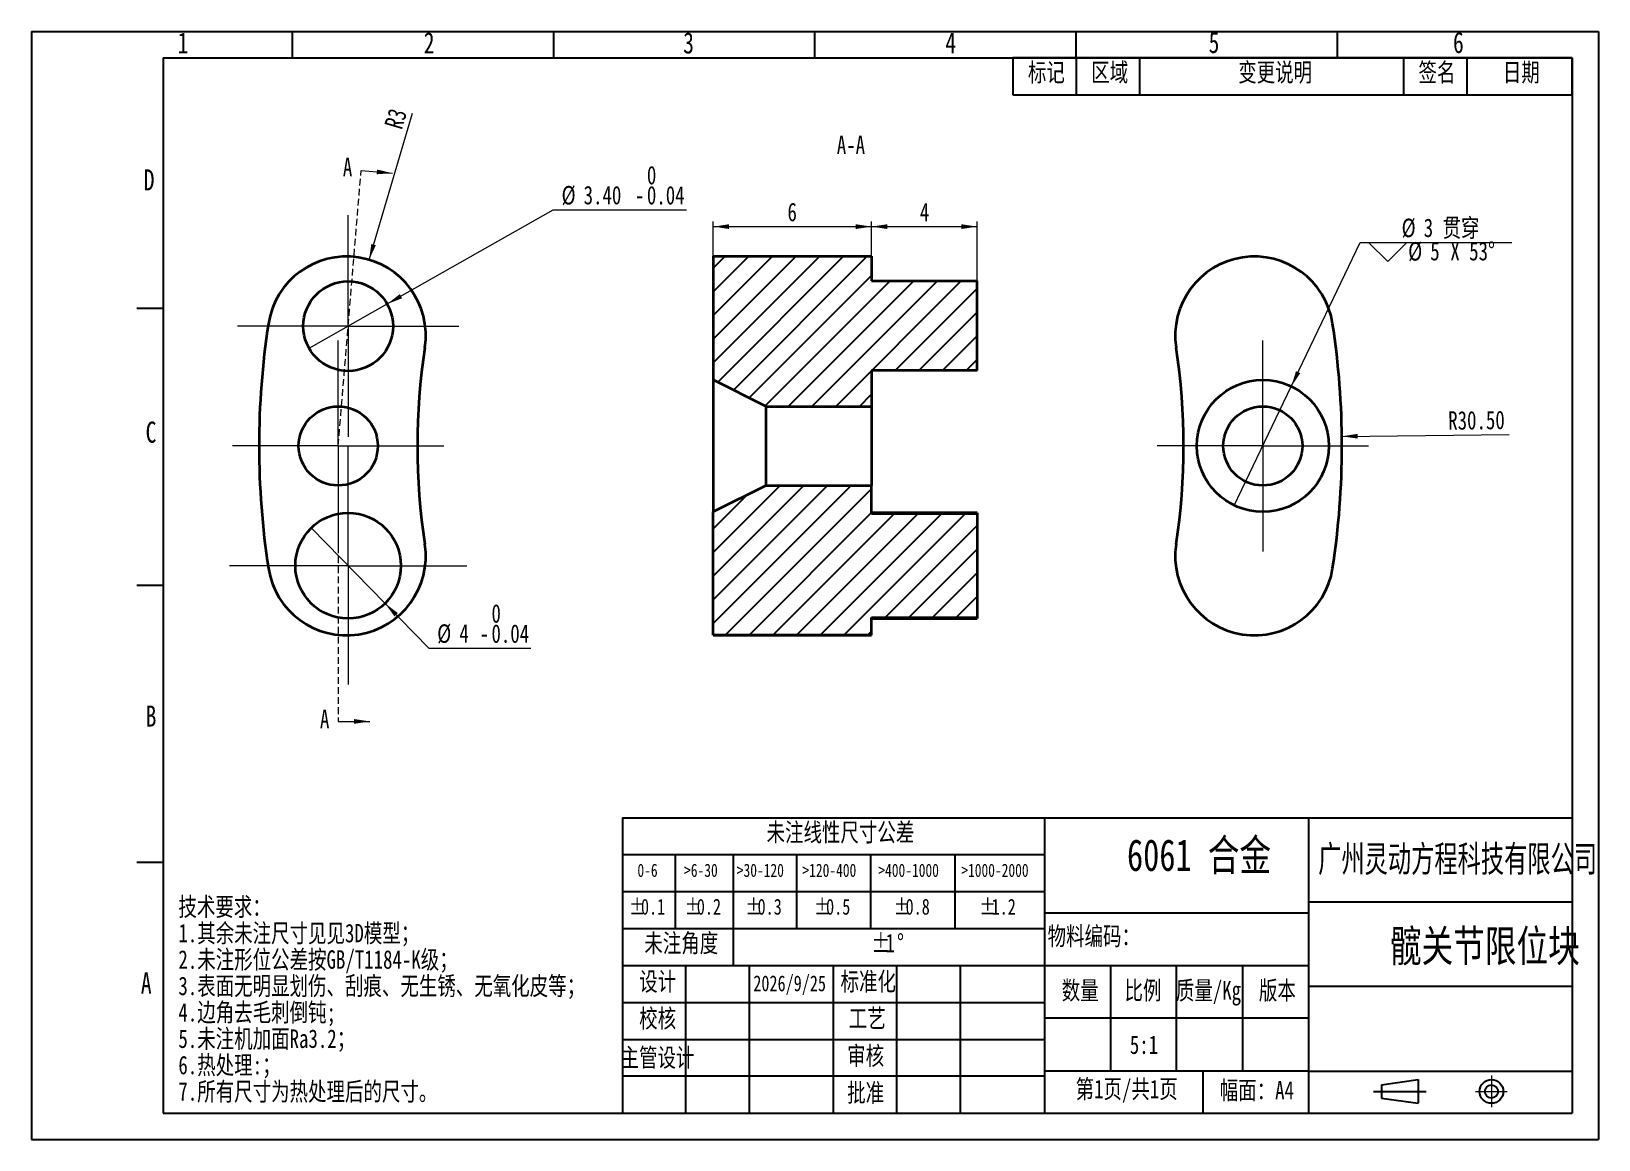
# Model space of a CAD drawing. Header units: millimetres. Extents: x 0 to 297, y 0 to 210.
import ezdxf

# ---------------------------------------------------------------- set-up
doc = ezdxf.new("R2010")
doc.units = ezdxf.units.MM
for name, pattern in [('SLD-中心线', [34.29, 30.48, -1.27, 1.27, -1.27]), ('SLD-实线', [0]), ('SLD-虚线', [1.905, 1.27, -0.635])]:
    doc.linetypes.add(name, pattern=pattern)
for name, color, linetype in [('中心线层', 1, 'SLD-中心线'), ('剖面线层', 133, 'SLD-实线'), ('尺寸线层', 83, 'SLD-实线'), ('文本', 7, 'SLD-实线'), ('细实线层', 7, 'SLD-实线')]:
    doc.layers.add(name, color=color, linetype=linetype)
doc.layers.add('粗实线层', color=7, linetype='SLD-实线', lineweight=35)
doc.styles.add('SLDTEXTSTYLE0', font='长仿宋体', dxfattribs={"bigfont": 'bigfont'})
doc.styles.add('SLDTEXTSTYLE1', font='长仿宋体')
doc.styles.add('SLDTEXTSTYLE2', font='长仿宋体', dxfattribs={"width": 0.880888, "bigfont": 'bigfont'})
doc.styles.add('SLDTEXTSTYLE3', font='长仿宋体')
doc.dimstyles.new('SLDDIMSTYLE0', dxfattribs={"dimtxt": 3.5, "dimasz": 3, "dimexe": 0, "dimexo": 0.0625, "dimgap": 0.875, "dimtad": 2, "dimlfac": 0.2, "dimrnd": 1e-09, "dimzin": 12, "dimdsep": 46, "dimtxsty": 'SLDTEXTSTYLE3', "dimsah": 1, "dimcen": 0, "dimadec": 0, "dimazin": 3, "dimtfac": 1, "dimtofl": 0, "dimtmove": 0, "dimatfit": 3, "dimfxl": 0, "dimfrac": 2, "dimtolj": 1, "dimtzin": 12, "dimarcsym": 0})
doc.dimstyles.new('SLDDIMSTYLE1', dxfattribs={"dimtxt": 3.5, "dimasz": 3, "dimexe": 0, "dimexo": 0.0625, "dimgap": 0.875, "dimtad": 2, "dimlfac": 0.2, "dimrnd": 1e-09, "dimzin": 4, "dimdsep": 46, "dimtxsty": 'SLDTEXTSTYLE3', "dimblk1": 'NONE', "dimsah": 1, "dimcen": 0, "dimadec": 0, "dimazin": 1, "dimtol": 1, "dimtm": 0.04, "dimtfac": 1, "dimtmove": 0, "dimatfit": 3, "dimldrblk": 'NONE', "dimfxl": 0, "dimfrac": 2, "dimtolj": 1, "dimarcsym": 0})
doc.dimstyles.new('SLDDIMSTYLE2', dxfattribs={"dimtxt": 3.5, "dimasz": 3, "dimexe": 0, "dimexo": 0.0625, "dimgap": 0.875, "dimtad": 2, "dimlfac": 0.2, "dimrnd": 1e-09, "dimzin": 12, "dimdsep": 46, "dimtxsty": 'SLDTEXTSTYLE3', "dimblk1": 'NONE', "dimsah": 1, "dimcen": 0, "dimadec": 0, "dimazin": 3, "dimtol": 1, "dimtm": 0.04, "dimtfac": 1, "dimtmove": 0, "dimatfit": 3, "dimldrblk": 'NONE', "dimfxl": 0, "dimfrac": 2, "dimtolj": 1, "dimarcsym": 0})
doc.dimstyles.new('SLDDIMSTYLE3', dxfattribs={"dimtxt": 3.5, "dimasz": 3, "dimexe": 0, "dimexo": 0.0625, "dimgap": 0.875, "dimtad": 0, "dimtih": 1, "dimtoh": 1, "dimlfac": 0.2, "dimrnd": 1e-09, "dimzin": 12, "dimdsep": 46, "dimtxsty": 'SLDTEXTSTYLE3', "dimblk1": 'NONE', "dimsah": 1, "dimcen": 0, "dimadec": 0, "dimazin": 3, "dimtfac": 1, "dimtmove": 0, "dimatfit": 3, "dimldrblk": 'NONE', "dimfxl": 0, "dimfrac": 2, "dimtolj": 1, "dimtzin": 12, "dimarcsym": 0})
doc.dimstyles.new('SLDDIMSTYLE4', dxfattribs={"dimtxt": 3.5, "dimasz": 3, "dimexe": 0, "dimexo": 0.0625, "dimgap": 0.875, "dimtad": 2, "dimlfac": 0.2, "dimrnd": 1e-09, "dimzin": 4, "dimdsep": 46, "dimtxsty": 'SLDTEXTSTYLE3', "dimsah": 1, "dimcen": 0, "dimadec": 0, "dimazin": 1, "dimtfac": 1, "dimtofl": 0, "dimtmove": 0, "dimatfit": 3, "dimfxl": 0, "dimfrac": 2, "dimtolj": 1, "dimtzin": 12, "dimarcsym": 0})
doc.dimstyles.new('SLDDIMSTYLE5', dxfattribs={"dimtxt": 3.5, "dimasz": 3, "dimexe": 0, "dimexo": 0.0625, "dimgap": 0.875, "dimtad": 2, "dimlfac": 0.2, "dimrnd": 1e-09, "dimzin": 12, "dimdsep": 46, "dimtxsty": 'SLDTEXTSTYLE3', "dimsah": 1, "dimcen": 0.09, "dimadec": 0, "dimazin": 3, "dimtfac": 1, "dimtofl": 0, "dimtmove": 0, "dimatfit": 3, "dimfxl": 0, "dimfrac": 2, "dimtolj": 1, "dimtzin": 12, "dimarcsym": 0})

# ---------------------------------------------------------------- blocks, each defined once
blk = doc.blocks.new('SW_TABLEANNOTATION_0')
at = {"color": 0}
for p, q in [((0, 0), (0, -7)), ((0, 0), (12, 0)), ((0, 0), (0, -7)), ((106, 0), (0, 0)), ((12, 0), (12, -7)), ((12, 0), (24, 0)), ((24, 0), (24, -7)), ((24, 0), (74, 0)), ((74, 0), (74, -7)), ((74, 0), (86, 0)), ((86, 0), (86, -7)), ((86, 0), (106, 0)), ((106, 0), (106, -7)), ((106, -7), (106, 0)), ((0, -7), (12, -7)), ((0, -7), (106, -7)), ((12, -7), (24, -7)), ((24, -7), (74, -7)), ((74, -7), (86, -7)), ((86, -7), (106, -7))]:
    blk.add_line(p, q, dxfattribs=at)
at = {"color": 0, "char_height": 3.5, "attachment_point": 1, "style": 'SLDTEXTSTYLE0'}
for s, insert in [('标记', (2.85, -1.01)), ('区域', (14.85, -1.01)), ('变更说明', (42.7, -1.01)), ('签名', (76.85, -1.01)), ('日期', (92.85, -1.01))]:
    blk.add_mtext(s, dxfattribs=dict(at, insert=insert))
blk = doc.blocks.new('SW_TABLEANNOTATION_1')
at = {"color": 0}
for p, q in [((0, 0), (0, -7)), ((0, 0), (5, 0)), ((5, 0), (10, 0)), ((10, 0), (21, 0)), ((21, 0), (33, 0)), ((33, 0), (47, 0)), ((47, 0), (63, 0)), ((63, 0), (80, 0)), ((80, 0), (80, -7)), ((0, -7), (0, -14)), ((0, -7), (5, -7)), ((5, -7), (10, -7)), ((10, -7), (10, -14)), ((10, -7), (21, -7)), ((21, -7), (21, -14)), ((21, -7), (33, -7)), ((33, -7), (33, -14)), ((33, -7), (47, -7)), ((47, -7), (47, -14)), ((47, -7), (63, -7)), ((63, -7), (63, -14)), ((63, -7), (80, -7)), ((80, -7), (80, -14)), ((0, -14), (0, -21)), ((0, -14), (5, -14)), ((5, -14), (10, -14)), ((10, -14), (10, -21)), ((10, -14), (21, -14)), ((21, -14), (21, -21)), ((21, -14), (33, -14)), ((33, -14), (33, -21)), ((33, -14), (47, -14)), ((47, -14), (47, -21)), ((47, -14), (63, -14)), ((63, -14), (63, -21)), ((63, -14), (80, -14)), ((80, -14), (80, -21)), ((0, -21), (0, -28)), ((0, -21), (5, -21)), ((5, -21), (10, -21)), ((10, -21), (21, -21)), ((21, -21), (21, -28)), ((21, -21), (21, -28)), ((21, -21), (33, -21)), ((33, -21), (47, -21)), ((47, -21), (63, -21)), ((63, -21), (80, -21)), ((80, -21), (80, -28)), ((0, -28), (5, -28)), ((5, -28), (10, -28)), ((10, -28), (21, -28)), ((21, -28), (33, -28)), ((33, -28), (47, -28)), ((47, -28), (63, -28)), ((63, -28), (80, -28))]:
    blk.add_line(p, q, dxfattribs=at)
at = {"color": 0, "attachment_point": 1}
for s, insert, char_height, style in [('未注线性尺寸公差', (27.32, -1.01), 3.5, 'SLDTEXTSTYLE0'), ('0-6', (2.85, -8.72), 2.5, 'SLDTEXTSTYLE3'), ('>6-30', (11.69, -8.72), 2.5, 'SLDTEXTSTYLE3'), ('>30-120', (21.68, -8.72), 2.5, 'SLDTEXTSTYLE3'), ('>120-400', (34.12, -8.72), 2.5, 'SLDTEXTSTYLE3'), ('>400-1000', (48.5, -8.72), 2.5, 'SLDTEXTSTYLE3'), ('>1000-2000', (64.22, -8.72), 2.5, 'SLDTEXTSTYLE3'), ('%%p', (1.25, -15.37), 3, 'SLDTEXTSTYLE3'), ('0.1', (3.52, -15.37), 3, 'SLDTEXTSTYLE3'), ('%%p', (11.84, -15.37), 3, 'SLDTEXTSTYLE3'), ('0.2', (14.1, -15.37), 3, 'SLDTEXTSTYLE3'), ('%%p', (23.34, -15.37), 3, 'SLDTEXTSTYLE3'), ('0.3', (25.61, -15.37), 3, 'SLDTEXTSTYLE3'), ('%%p', (36.34, -15.37), 3, 'SLDTEXTSTYLE3'), ('0.5', (38.6, -15.37), 3, 'SLDTEXTSTYLE3'), ('%%p', (51.4, -15.37), 3, 'SLDTEXTSTYLE3'), ('0.8', (53.66, -15.37), 3, 'SLDTEXTSTYLE3'), ('%%p', (67.69, -15.37), 3, 'SLDTEXTSTYLE3'), ('1.2', (69.96, -15.37), 3, 'SLDTEXTSTYLE3'), ('未注角度', (4.16, -22.01), 3.5, 'SLDTEXTSTYLE0'), ('%%p', (47.19, -22.01), 3.5, 'SLDTEXTSTYLE3'), ('1', (49.84, -22.01), 3.5, 'SLDTEXTSTYLE3'), ('%%d', (52.04, -22.01), 3.5, 'SLDTEXTSTYLE3')]:
    blk.add_mtext(s, dxfattribs=dict(at, insert=insert, char_height=char_height, style=style))
blk = doc.blocks.new('_D')
at = {"layer": '尺寸线层', "linetype": 'SLD-实线', "lineweight": 18}
blk.add_line((64, 166.72), (72.22, 194.51), dxfattribs=at)
blk.add_solid([(64, 166.72), (65.28, 169.47), (64.42, 169.72)], dxfattribs=at)
at = {"layer": '尺寸线层', "linetype": 'SLD-实线', "lineweight": 18, "insert": (66.84, 192.23), "char_height": 3.5, "attachment_point": 1, "rotation": 73.5234, "style": 'SLDTEXTSTYLE3'}
blk.add_mtext('R3', dxfattribs=at)
blk = doc.blocks.new('_D_1')
at = {"layer": '尺寸线层', "linetype": 'SLD-实线', "lineweight": 18}
for p, q in [((67.43, 158.34), (98.89, 176.18)), ((98.89, 176.18), (124.12, 176.18)), ((52.64, 149.95), (67.43, 158.34))]:
    blk.add_line(p, q, dxfattribs=at)
blk.add_solid([(67.43, 158.34), (70.26, 159.42), (69.82, 160.21)], dxfattribs=at)
at = {"layer": '尺寸线层', "linetype": 'SLD-实线', "lineweight": 18, "char_height": 3.5, "attachment_point": 1, "style": 'SLDTEXTSTYLE3'}
for s, insert in [('0', (116.65, 184.5)), ('%%c', (100.48, 180.7)), ('3.40', (104.66, 180.72)), ('-', (114.39, 180.7)), ('0.04', (116.65, 180.7))]:
    blk.add_mtext(s, dxfattribs=dict(at, insert=insert))
blk = doc.blocks.new('_None')
blk = doc.blocks.new('_D_2')
at = {"layer": '尺寸线层', "linetype": 'SLD-实线', "lineweight": 18}
for p, q in [((53.04, 115.9), (67.03, 101.61)), ((67.03, 101.61), (75.32, 93.13)), ((75.32, 93.13), (94.66, 93.13))]:
    blk.add_line(p, q, dxfattribs=at)
blk.add_solid([(67.03, 101.61), (68.81, 99.15), (69.45, 99.78)], dxfattribs=at)
at = {"layer": '尺寸线层', "linetype": 'SLD-实线', "lineweight": 18, "char_height": 3.5, "attachment_point": 1, "style": 'SLDTEXTSTYLE3'}
for s, insert in [('0', (87.19, 101.45)), ('%%c', (76.91, 97.64)), ('4', (81.1, 97.67)), ('-', (84.93, 97.64)), ('0.04', (87.19, 97.64))]:
    blk.add_mtext(s, dxfattribs=dict(at, insert=insert))
blk = doc.blocks.new('SW_CENTERMARKSYMBOL_0')
at = {"layer": '中心线层', "color": 0, "linetype": 'SLD-中心线', "lineweight": 18}
for p, q in [((0, 12.5), (0, 20)), ((0, 0), (0, 12.5)), ((-12.5, 0), (-20, 0)), ((0, 0), (-12.5, 0)), ((0, 0), (0, -12.5)), ((0, 0), (12.5, 0)), ((12.5, 0), (20, 0)), ((0, -12.5), (0, -20))]:
    blk.add_line(p, q, dxfattribs=at)
blk = doc.blocks.new('SW_CENTERMARKSYMBOL_1')
at = {"layer": '中心线层', "color": 0, "linetype": 'SLD-中心线', "lineweight": 18}
for p, q in [((0, 12.5), (0, 21)), ((0, 0), (0, 12.5)), ((-12.5, 0), (-21, 0)), ((0, 0), (-12.5, 0)), ((0, 0), (0, -12.5)), ((0, 0), (12.5, 0)), ((12.5, 0), (21, 0)), ((0, -12.5), (0, -21))]:
    blk.add_line(p, q, dxfattribs=at)
blk = doc.blocks.new('SW_CENTERMARKSYMBOL_2')
at = {"layer": '中心线层', "color": 0, "linetype": 'SLD-中心线', "lineweight": 18}
for p, q in [((0, 12.5), (0, 22.5)), ((0, 0), (0, 12.5)), ((-12.5, 0), (-22.5, 0)), ((0, 0), (-12.5, 0)), ((0, 0), (0, -12.5)), ((0, 0), (12.5, 0)), ((12.5, 0), (22.5, 0)), ((0, -12.5), (0, -22.5))]:
    blk.add_line(p, q, dxfattribs=at)
blk = doc.blocks.new('SW_SYMBOL_HOLE_SINK')
at = {"layer": '尺寸线层', "color": 0, "linetype": 'SLD-实线', "lineweight": 18}
for p, q in [((0, 875), (800, 75)), ((800, 75), (1600, 875))]:
    blk.add_line(p, q, dxfattribs=at)
blk = doc.blocks.new('_D_3')
at = {"layer": '尺寸线层', "linetype": 'SLD-实线', "lineweight": 18}
for p, q in [((238.76, 142.72), (251.82, 170.02)), ((251.82, 170.02), (280.57, 170.02)), ((227.96, 120.17), (238.76, 142.72))]:
    blk.add_line(p, q, dxfattribs=at)
blk.add_solid([(238.76, 142.72), (240.46, 145.23), (239.65, 145.62)], dxfattribs=at)
at = {"layer": '尺寸线层', "linetype": 'SLD-实线', "lineweight": 18, "xscale": 0.004511737089201878, "yscale": 0.004511737089201878, "zscale": 0.004511737089201878}
blk.add_blockref('SW_SYMBOL_HOLE_SINK', (253.41, 166.07), dxfattribs=at)
at = {"layer": '尺寸线层', "linetype": 'SLD-实线', "lineweight": 18, "char_height": 3.5, "attachment_point": 1}
for s, insert, style in [('%%c', (259.66, 174.51), 'SLDTEXTSTYLE3'), ('3 贯穿', (263.85, 174.53), 'SLDTEXTSTYLE0'), ('%%c', (260.91, 170.07), 'SLDTEXTSTYLE3'), ('5', (265.09, 170.1), 'SLDTEXTSTYLE3'), (' X 53°', (267.11, 170.1), 'SLDTEXTSTYLE3')]:
    blk.add_mtext(s, dxfattribs=dict(at, insert=insert, style=style))
blk = doc.blocks.new('_D_4')
at = {"layer": '尺寸线层', "linetype": 'SLD-实线', "lineweight": 18}
blk.add_line((248.35, 133.26), (280.02, 133.63), dxfattribs=at)
blk.add_solid([(248.35, 133.26), (251.35, 132.84), (251.34, 133.74)], dxfattribs=at)
at = {"layer": '尺寸线层', "linetype": 'SLD-实线', "lineweight": 18, "insert": (268.47, 138.01), "char_height": 3.5, "attachment_point": 1, "rotation": 0.6795, "style": 'SLDTEXTSTYLE3'}
blk.add_mtext('R30.50', dxfattribs=at)
blk = doc.blocks.new('SW_CENTERMARKSYMBOL_3')
at = {"layer": '中心线层', "color": 0, "linetype": 'SLD-中心线', "lineweight": 18}
for p, q in [((0, 12.5), (0, 20)), ((0, 0), (0, 12.5)), ((-12.5, 0), (-20, 0)), ((0, 0), (-12.5, 0)), ((0, 0), (0, -12.5)), ((0, 0), (12.5, 0)), ((12.5, 0), (20, 0)), ((0, -12.5), (0, -20))]:
    blk.add_line(p, q, dxfattribs=at)
blk = doc.blocks.new('_D_5')
at = {"layer": '尺寸线层', "linetype": 'SLD-实线', "lineweight": 18}
for p, q in [((159.23, 162.72), (159.23, 174)), ((159.23, 173), (179.23, 173)), ((179.23, 162.72), (179.23, 174))]:
    blk.add_line(p, q, dxfattribs=at)
for points in [[(159.23, 173), (162.23, 172.55), (162.23, 173.45)], [(179.23, 173), (176.23, 173.45), (176.23, 172.55)]]:
    blk.add_solid(points, dxfattribs=at)
at = {"layer": '尺寸线层', "linetype": 'SLD-实线', "lineweight": 18, "insert": (168.37, 177.52), "char_height": 3.5, "attachment_point": 1, "style": 'SLDTEXTSTYLE3'}
blk.add_mtext('4', dxfattribs=at)
blk = doc.blocks.new('_D_6')
at = {"layer": '尺寸线层', "linetype": 'SLD-实线', "lineweight": 18}
for p, q in [((129.23, 167.39), (129.23, 174)), ((129.23, 173), (159.23, 173)), ((159.23, 167.39), (159.23, 174))]:
    blk.add_line(p, q, dxfattribs=at)
for points in [[(129.23, 173), (132.23, 172.55), (132.23, 173.45)], [(159.23, 173), (156.23, 173.45), (156.23, 172.55)]]:
    blk.add_solid(points, dxfattribs=at)
at = {"layer": '尺寸线层', "linetype": 'SLD-实线', "lineweight": 18, "insert": (143.28, 177.52), "char_height": 3.5, "attachment_point": 1, "style": 'SLDTEXTSTYLE3'}
blk.add_mtext('6', dxfattribs=at)

msp = doc.modelspace()

# ---------------------------------------------------------------- hatches: boundary and pattern name
at = {"layer": '剖面线层'}
h = msp.add_hatch(dxfattribs=at)
h.set_pattern_fill('ANSI31', color=256, style=0)
h.paths.add_polyline_path([(129.226, 143.947), (139.226, 138.947), (159.226, 138.947), (159.226, 145.719), (179.226, 145.719), (179.226, 162.719), (159.226, 162.719), (159.226, 167.393), (129.226, 167.393)], flags=0)
h = msp.add_hatch(dxfattribs=at)
h.set_pattern_fill('ANSI31', color=256, style=0)
h.paths.add_polyline_path([(159.226, 123.947), (139.226, 123.947), (129.226, 118.947), (129.226, 95.646), (159.226, 95.646), (159.226, 98.932), (179.226, 98.932), (179.226, 118.573), (159.226, 118.573)], flags=0)

# ---------------------------------------------------------------- linework, layer by layer
for p, q in [((0, 210), (297, 210)), ((0, 210), (0, 0)), ((49.5, 205), (49.5, 210)), ((99, 205), (99, 210)), ((148.5, 205), (148.5, 210)), ((198, 205), (198, 210)), ((247.5, 205), (247.5, 210)), ((297, 210), (297, 0)), ((25, 205), (25, 5)), ((25, 205), (292, 205)), ((292, 205), (292, 5)), ((25, 157.5), (20, 157.5)), ((25, 105), (20, 105)), ((112, 61), (292, 61)), ((112, 61), (112, 5)), ((192, 61), (192, 5)), ((242, 61), (242, 5)), ((25, 52.5), (20, 52.5)), ((292, 45), (242, 45)), ((192, 43), (242, 43)), ((112, 33), (192, 33)), ((124, 5), (124, 33)), ((136, 33), (136, 5)), ((152, 5), (152, 33)), ((164, 5), (164, 33)), ((176, 33), (176, 5)), ((192, 33), (242, 33)), ((204.5, 33), (204.5, 13)), ((217, 13), (217, 33)), ((229.5, 33), (229.5, 13)), ((292, 29), (242, 29)), ((112, 26), (192, 26)), ((242, 23), (192, 23)), ((112, 19), (192, 19)), ((192, 12), (112, 12)), ((242, 13), (192, 13)), ((222, 13), (222, 5)), ((242, 13), (292, 13)), ((254.326, 9.134), (264.326, 9.134)), ((255.826, 10.384), (262.826, 11.384)), ((255.826, 10.384), (255.826, 7.884)), ((262.826, 11.384), (262.826, 6.884)), ((255.826, 7.884), (262.826, 6.884)), ((25, 5), (292, 5)), ((0, 0), (297, 0))]:
    msp.add_line(p, q)
for radius in [2.25, 1.25]:
    msp.add_circle((276.681, 9.134), radius)
at = {"layer": '中心线层', "linetype": 'SLD-中心线', "lineweight": 18}
for p, q in [((276.681, 12.134), (276.681, 6.134)), ((273.681, 9.134), (279.681, 9.134))]:
    msp.add_line(p, q, dxfattribs=at)
at = {"layer": '粗实线层', "linetype": 'SLD-实线', "lineweight": 35}
for p, q in [((129.226, 167.393), (159.226, 167.393)), ((129.226, 167.393), (129.226, 143.947)), ((159.226, 167.393), (159.226, 162.719)), ((159.226, 162.719), (179.226, 162.719)), ((179.226, 145.719), (179.226, 162.719)), ((179.226, 145.719), (159.226, 145.719)), ((159.226, 145.719), (159.226, 138.947)), ((139.226, 138.947), (129.226, 143.947)), ((129.226, 143.947), (129.226, 118.947)), ((139.226, 138.947), (159.226, 138.947)), ((139.226, 123.947), (139.226, 138.947)), ((159.226, 138.947), (159.226, 123.947)), ((139.226, 123.947), (129.226, 118.947)), ((139.226, 123.947), (159.226, 123.947)), ((159.226, 118.573), (159.226, 123.947)), ((129.226, 95.646), (129.226, 118.947)), ((179.226, 118.753), (159.226, 118.753)), ((179.226, 118.573), (159.226, 118.573)), ((179.226, 118.753), (179.226, 118.573)), ((179.226, 118.573), (179.226, 98.932)), ((159.226, 98.932), (179.226, 98.932)), ((159.226, 95.646), (159.226, 98.932)), ((159.226, 98.753), (179.226, 98.753)), ((179.226, 98.932), (179.226, 98.753)), ((129.226, 95.646), (159.226, 95.646)), ((129.226, 95.561), (129.226, 95.646)), ((129.226, 95.561), (159.226, 95.561)), ((159.226, 95.561), (159.226, 95.646))]:
    msp.add_line(p, q, dxfattribs=at)
for centre, radius in [((60.035, 154.141), 8.5), ((233.36, 131.447), 12.5), ((58.149, 131.447), 7.5), ((233.36, 131.447), 7.5), ((60.035, 108.753), 10)]:
    msp.add_circle(centre, radius, dxfattribs=at)
for centre, radius, start, end in [((59.745, 152.333), 15, 351.26291, 171.26291), ((231.764, 152.333), 15, 8.73709, 188.73709), ((195.649, 131.447), 152.5, 171.26291, 188.73709), ((95.86, 131.447), 152.5, 351.26291, 8.73709), ((195.649, 131.447), 122.5, 171.26291, 188.73709), ((95.86, 131.447), 122.5, 351.26291, 8.73709), ((59.745, 110.561), 15, 188.73709, 8.73709), ((231.764, 110.561), 15, 171.26291, 351.26291)]:
    msp.add_arc(centre, radius, start, end, dxfattribs=at)
at = {"layer": '细实线层', "linetype": 'SLD-虚线', "lineweight": 18}
for q in [(62.484, 183.617), (58.149, 79.243)]:
    msp.add_line((58.149, 131.447), q, dxfattribs=at)
at = {"layer": '细实线层', "linetype": 'SLD-实线', "lineweight": 18}
for p, q in [((62.484, 183.617), (68.464, 183.121)), ((58.149, 79.243), (64.149, 79.243))]:
    msp.add_line(p, q, dxfattribs=at)
at = {"layer": '细实线层', "linetype": 'SLD-虚线', "lineweight": 18}
for points in [[(68.464, 183.121), (65.511, 183.818), (65.437, 182.921)], [(64.149, 79.243), (61.149, 79.693), (61.149, 78.793)]]:
    msp.add_solid(points, dxfattribs=at)

# ---------------------------------------------------------------- block references
for name, p in [('SW_TABLEANNOTATION_0', (186, 205)), ('SW_TABLEANNOTATION_1', (112.001, 61.007))]:
    msp.add_blockref(name, p)
at = {"layer": '中心线层', "linetype": 'SLD-中心线', "lineweight": 18}
for name, p in [('SW_CENTERMARKSYMBOL_1', (60.035, 154.141)), ('SW_CENTERMARKSYMBOL_0', (58.149, 131.447)), ('SW_CENTERMARKSYMBOL_3', (233.36, 131.447)), ('SW_CENTERMARKSYMBOL_2', (60.035, 108.753))]:
    msp.add_blockref(name, p, dxfattribs=at)

# ---------------------------------------------------------------- texts
at = {"layer": '文本', "linetype": 'SLD-实线', "lineweight": 18}
for s, insert, char_height, attachment_point, style in [('1', (27.721, 209.812), 4, 1, 'SLDTEXTSTYLE1'), ('2', (74.36, 209.812), 4, 1, 'SLDTEXTSTYLE1'), ('3', (123.518, 209.812), 4, 1, 'SLDTEXTSTYLE1'), ('4', (173.192, 209.812), 4, 1, 'SLDTEXTSTYLE1'), ('5', (223.089, 209.887), 4, 1, 'SLDTEXTSTYLE1'), ('6', (269.401, 209.887), 4, 1, 'SLDTEXTSTYLE1'), ('A-A', (155.308, 190.243), 3.5, 2, 'SLDTEXTSTYLE3'), ('D', (21.294, 183.851), 4, 1, 'SLDTEXTSTYLE1'), ('C', (21.661, 136.062), 4, 1, 'SLDTEXTSTYLE1'), ('B', (21.661, 82.255), 4, 1, 'SLDTEXTSTYLE1'), ('6061 合金', (221.278, 56.922), 6, 2, 'SLDTEXTSTYLE0'), ('广州灵动方程科技有限公司', (243.845, 55.719), 5, 1, 'SLDTEXTSTYLE2'), ('技术要求：', (27.864, 45.884), 3.5, 1, 'SLDTEXTSTYLE0'), ('1.其余未注尺寸见见3D模型；', (27.864, 40.884), 3.5, 1, 'SLDTEXTSTYLE0'), ('物料编码：', (192.579, 40.32), 3.5, 1, 'SLDTEXTSTYLE0'), ('髋关节限位块', (275.432, 39.71), 6, 2, 'SLDTEXTSTYLE0'), ('2.未注形位公差按GB/T1184-K级；', (27.864, 35.884), 3.5, 1, 'SLDTEXTSTYLE0'), ('A', (20.749, 31.678), 4, 1, 'SLDTEXTSTYLE1'), ('3.表面无明显划伤、刮痕、无生锈、无氧化皮等；', (27.864, 30.884), 3.5, 1, 'SLDTEXTSTYLE0'), ('设计', (115.195, 31.721), 3.5, 1, 'SLDTEXTSTYLE0'), ('2026/9/25', (136.809, 31.119), 3, 1, 'SLDTEXTSTYLE3'), ('标准化', (153.336, 31.721), 3.5, 1, 'SLDTEXTSTYLE0'), ('数量', (195.259, 30.041), 3.5, 1, 'SLDTEXTSTYLE0'), ('比例', (207.152, 30.041), 3.5, 1, 'SLDTEXTSTYLE0'), ('质量/Kg', (216.882, 30.041), 3.5, 1, 'SLDTEXTSTYLE0'), ('版本', (232.618, 30.041), 3.5, 1, 'SLDTEXTSTYLE0'), ('4.边角去毛刺倒钝;', (27.864, 25.884), 3.5, 1, 'SLDTEXTSTYLE0'), ('校核', (115.195, 24.739), 3.5, 1, 'SLDTEXTSTYLE0'), ('工艺', (154.911, 24.739), 3.5, 1, 'SLDTEXTSTYLE0'), ('5.未注机加面Ra3.2；', (27.864, 20.884), 3.5, 1, 'SLDTEXTSTYLE0'), ('主管设计', (111.65, 17.311), 3.5, 1, 'SLDTEXTSTYLE0'), ('审核', (154.6, 17.653), 3.5, 1, 'SLDTEXTSTYLE0'), ('5:1', (208.156, 19.739), 3.5, 1, 'SLDTEXTSTYLE3'), ('6.热处理:；', (27.864, 15.884), 3.5, 1, 'SLDTEXTSTYLE0'), ('第1页/共1页', (197.888, 11.36), 3.5, 1, 'SLDTEXTSTYLE0'), ('7.所有尺寸为热处理后的尺寸。', (27.864, 10.884), 3.5, 1, 'SLDTEXTSTYLE0'), ('批准', (154.6, 10.65), 3.5, 1, 'SLDTEXTSTYLE0'), ('幅面：A4', (225.193, 11.116), 3.5, 1, 'SLDTEXTSTYLE0')]:
    msp.add_mtext(s, dxfattribs=dict(at, insert=insert, char_height=char_height, attachment_point=attachment_point, style=style))
at = {"layer": '细实线层', "linetype": 'SLD-虚线', "lineweight": 18, "char_height": 3.5, "attachment_point": 1, "style": 'SLDTEXTSTYLE3'}
for insert in [(59.033, 186.035), (54.689, 81.446)]:
    msp.add_mtext('A', dxfattribs=dict(at, insert=insert))

# ---------------------------------------------------------------- dimensions: what is measured, and where the dimension line sits
at = {"layer": '尺寸线层', "linetype": 'SLD-实线', "lineweight": 18}
for center, mpoint, dimstyle, picture, middle in [((59.745, 152.333), (63.999, 166.717), 'SLDDIMSTYLE0', '_D', (71.71, 192.786)), ((95.86, 131.447), (248.349, 133.255), 'SLDDIMSTYLE4', '_D_4', (274.29, 133.563))]:
    dim = msp.add_radius_dim(center=center, mpoint=mpoint, dimstyle=dimstyle, dxfattribs=at)
    dim.commit()
    dim.dimension.update_dxf_attribs({"geometry": picture, "text_midpoint": middle, "dimtype": 164})
for p1, p2, dimstyle, picture, middle in [((52.642, 149.947), (67.428, 158.335), 'SLDDIMSTYLE1', '_D_1', (112.3, 179.985)), ((53.041, 115.9), (67.029, 101.606), 'SLDDIMSTYLE2', '_D_2', (85.786, 96.934))]:
    dim = msp.add_diameter_dim_2p(p1=p1, p2=p2, dimstyle=dimstyle, dxfattribs=at)
    dim.commit()
    dim.dimension.update_dxf_attribs({"geometry": picture, "text_midpoint": middle, "dimtype": 163})
for base, p1, p2, picture, middle in [((159.226, 173.004), (129.226, 167.393), (159.226, 167.393), '_D_6', (144.226, 173.004)), ((179.226, 173.004), (159.226, 162.719), (179.226, 162.719), '_D_5', (169.226, 173.004))]:
    dim = msp.add_linear_dim(base=base, p1=p1, p2=p2, angle=0, dimstyle='SLDDIMSTYLE5', dxfattribs=at)
    dim.commit()
    dim.dimension.update_dxf_attribs({"geometry": picture, "text_midpoint": middle, "dimtype": 160})
dim = msp.add_diameter_dim_2p(p1=(227.964, 120.172), p2=(238.756, 142.722), text='%%c3 贯穿\\P{\\fGDT;w}<> X 53°', dimstyle='SLDDIMSTYLE3', dxfattribs=at)
dim.commit()
dim.dimension.update_dxf_attribs({"geometry": '_D_3', "text_midpoint": (266.988, 169.996), "dimtype": 163})

doc.saveas('drawing.dxf')
